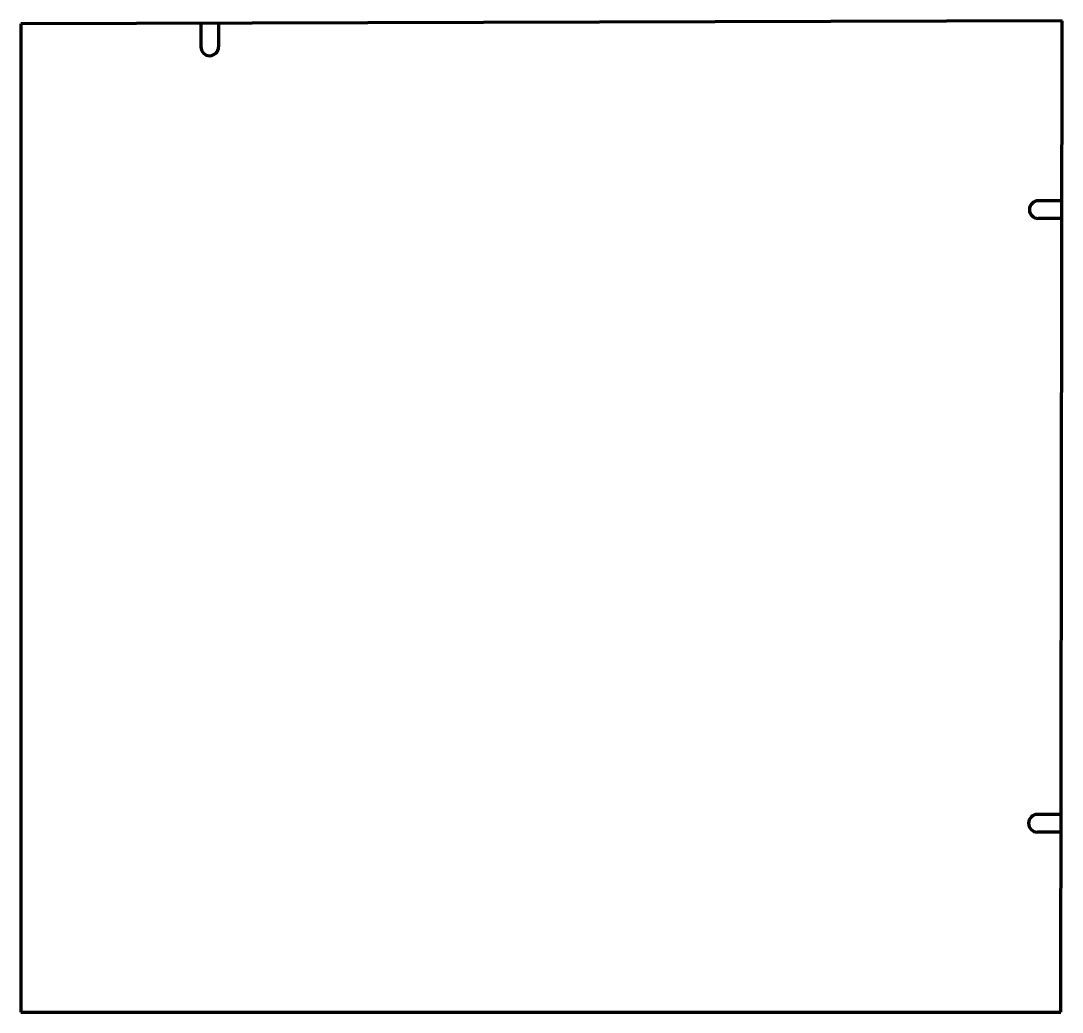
# Model space of a CAD drawing. Header units: inches. Extents: x 0 to 44.1, y 0 to 42.
import ezdxf

# ---------------------------------------------------------------- set-up
doc = ezdxf.new("R2010")
doc.units = ezdxf.units.IN
doc.header["$MEASUREMENT"] = 0
doc.layers.add('1', color=7, linetype='Continuous')

msp = doc.modelspace()

# ---------------------------------------------------------------- linework, layer by layer
at = {"color": 7, "lineweight": 90}
for p, q in [((44.125, 42), (0, 41.875)), ((44.062, 0), (44.125, 42)), ((0, 41.875), (0, 0)), ((0, 0), (44.062, 0))]:
    msp.add_line(p, q, dxfattribs=at)
at = {"layer": '1', "color": 7, "lineweight": 90}
for p, q in [((7.625, 41.897), (7.628, 40.897)), ((8.375, 41.899), (8.378, 40.899)), ((44.114, 34.375), (43.114, 34.376)), ((44.113, 33.625), (43.113, 33.626)), ((44.075, 8.375), (43.075, 8.376)), ((44.074, 7.625), (43.074, 7.626))]:
    msp.add_line(p, q, dxfattribs=at)
for centre, start, end in [((8.003, 40.898), 180.1623, 0.1623), ((43.113, 34.001), 89.9147, 269.9147), ((43.074, 8.001), 89.9147, 269.9147)]:
    msp.add_arc(centre, 0.375, start, end, dxfattribs=at)

doc.saveas('drawing.dxf')
